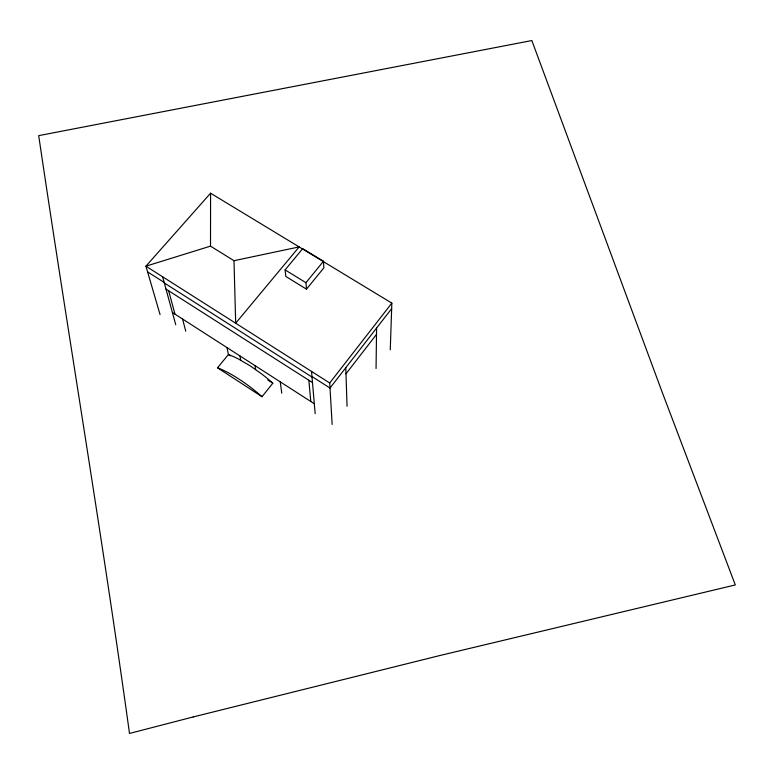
<?xml version="1.0" encoding="UTF-8"?>
<svg xmlns="http://www.w3.org/2000/svg" width="774" height="774" viewBox="0 0 774 774"><rect width="100%" height="100%" fill="white"/><g stroke="black" fill="none" stroke-linecap="round" stroke-linejoin="round"><path stroke-width="1.16" d="M233.99 260.703L235.683 323.213L299.151 246.916L233.99 260.703L210.509 246.142L210.576 193.21L391.838 303.118L390.26 349.829M376.058 368.492L376.59 328.031M345.978 373.813L376.503 334.387M332.152 424.462L329.714 382.985L391.838 303.118M391.654 308.623L330.014 388.035L311.98 376.551M230.439 355.866L228.417 354.56L217.513 367.785L262.018 396.714L272.825 383.188A55.902 16.496 38.7 0 0 261.622 373.919L249.944 365.696L238.615 359.097A55.902 16.496 38.7 0 0 228.417 354.56L226.976 347.584M306.475 289.166L323.851 267.862L323.474 261.244L302.711 248.657L285.093 269.884L285.809 276.444L306.475 289.166L305.943 282.694L323.474 261.244M210.576 193.21L145.928 266.179L160.063 314.612M210.509 246.142L145.928 266.179L329.714 382.985M285.093 269.884L305.943 282.694M147.592 271.887L164.175 282.442M164.33 282.984L312.028 377.054M165.994 289.079L312.502 382.579M172.399 312.483L314.312 403.757M267.785 379.937L272.825 383.188M162.627 276.792L175.756 324.77M168.664 290.782L174.982 314.157M182.567 319.023L185.76 331.233M239.93 355.924L240.753 360.249M254.975 365.599L255.652 369.556M280.236 381.843L281.765 393.134M308.845 380.237L310.771 401.483M311.545 371.433L315.153 413.664M345.775 367.727L347.052 406.273M217.513 367.785A56.173 15.925 38.6 0 1 242.939 381.727L246.858 384.494A56.173 15.925 38.6 0 1 262.018 396.714M193.161 716.956L129.5 733.452C101.916 533.77 68.17 335.026 38.7 135.634L531.844 40.548L662.544 393.134L735.3 584.941L440.029 655.491L193.161 716.956"/></g></svg>
